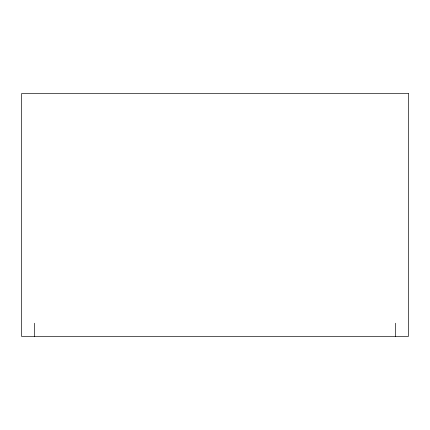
<?xml version="1.0" encoding="UTF-8"?>
<svg xmlns="http://www.w3.org/2000/svg" width="430" height="430" viewBox="0 0 430 430"><rect width="100%" height="100%" fill="white"/><g stroke="black" fill="none" stroke-linecap="round" stroke-linejoin="round"><path stroke-width="0.64" d="M395.38 323.231L395.38 336.346M34.62 323.231L34.62 336.346M408.5 93.654L21.5 93.654L21.5 336.346L408.5 336.346L408.5 93.654"/></g></svg>
